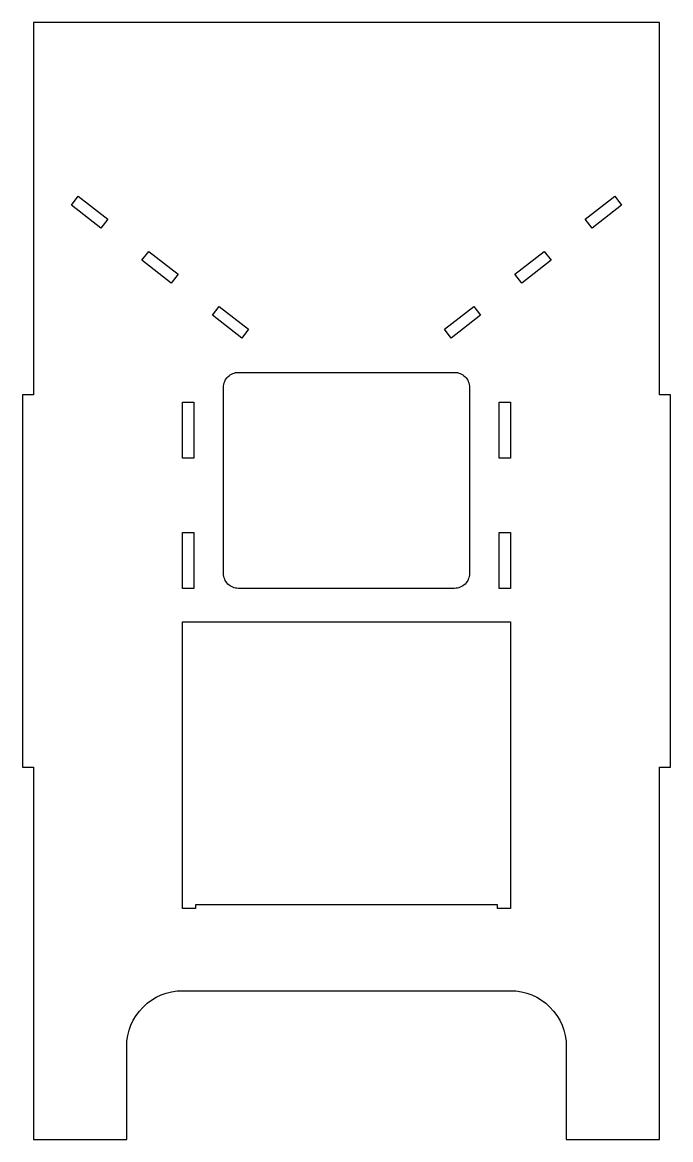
# Model space of a CAD drawing. Header units: millimetres. Extents: x -128 to 46, y -213 to 87.
import ezdxf

# ---------------------------------------------------------------- set-up
doc = ezdxf.new("R2010")
doc.units = ezdxf.units.MM

msp = doc.modelspace()

# ---------------------------------------------------------------- linework, layer by layer
for points in [[(18, -188), (18, -213), (43, -213), (43, -113), (46, -113), (46, -13), (43, -13), (43, 87), (-125, 87), (-125, -13), (-128, -13), (-128, -113), (-125, -113), (-125, -213), (-100, -213), (-100, -188, -0.414214), (-85, -173), (3, -173, -0.414214)], [(-74, -60.98), (-74, -10.98, -0.414214), (-70, -6.98), (-12, -6.98, -0.414214), (-8, -10.98), (-8, -60.98, -0.414214), (-12, -64.98), (-70, -64.98, -0.414214)]]:
    msp.add_lwpolyline(points, format="xyb", close=True)
for points in [[(-114.82, 37.92), (-112.98, 40.29), (-105.1, 34.13), (-106.94, 31.77)], [(30.98, 40.29), (32.82, 37.92), (24.94, 31.77), (23.1, 34.13)], [(-88.03, 16.99), (-95.91, 23.15), (-94.06, 25.51), (-86.18, 19.35)], [(4.18, 19.35), (12.06, 25.51), (13.91, 23.15), (6.03, 16.99)], [(-77, 8.37), (-75.15, 10.74), (-67.27, 4.58), (-69.12, 2.21)], [(-12.88, 2.21), (-14.73, 4.58), (-6.85, 10.74), (-5, 8.37)], [(-82, -30), (-85, -30), (-85, -15), (-82, -15)], [(0, -30), (0, -15), (3, -15), (3, -30)], [(-82, -65), (-85, -65), (-85, -50), (-82, -50)], [(0, -65), (0, -50), (3, -50), (3, -65)], [(-0.5, -150.93), (-0.5, -149.93), (-81.5, -149.93), (-81.5, -150.93), (-85, -150.93), (-85, -73.98), (3, -73.98), (3, -150.93)]]:
    msp.add_lwpolyline(points, close=True)

doc.saveas('drawing.dxf')
